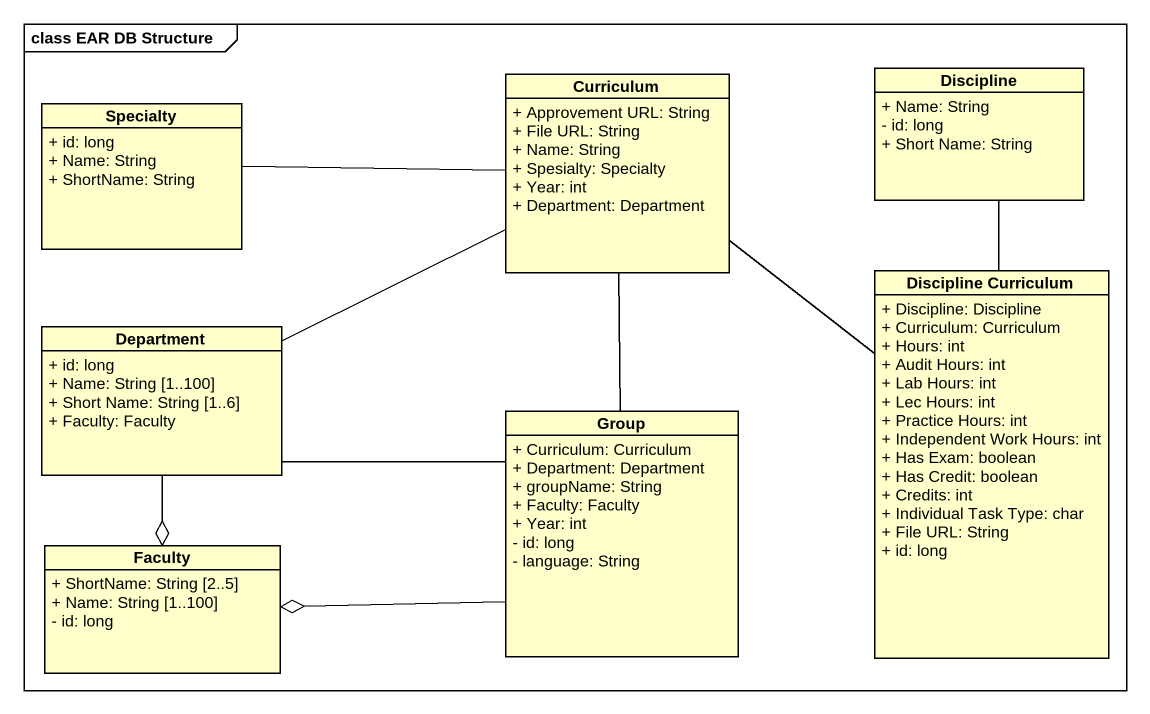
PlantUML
@startuml
mainframe class EAR DB Structure
hide circle
hide empty members
skinparam classAttributeIconSize 0
class Specialty {
  + id: long
  + Name: String
  + ShortName: String
}
class Curriculum {
  + Approvement URL: String
  + File URL: String
  + Name: String
  + Spesialty: Specialty
  + Year: int
  + Department: Department
}
class Discipline {
  + Name: String
  - id: long
  + Short Name: String
}
class "Discipline Curriculum" as Discipline_Curriculum {
  + Discipline: Discipline
  + Curriculum: Curriculum
  + Hours: int
  + Audit Hours: int
  + Lab Hours: int
  + Lec Hours: int
  + Practice Hours: int
  + Independent Work Hours: int
  + Has Exam: boolean
  + Has Credit: boolean
  + Credits: int
  + Individual Task Type: char
  + File URL: String
  + id: long
}
class Department {
  + id: long
  + Name: String [1..100]
  + Short Name: String [1..6]
  + Faculty: Faculty
}
class "Group" as Group_ {
  + Curriculum: Curriculum
  + Department: Department
  + groupName: String
  + Faculty: Faculty
  + Year: int
  - id: long
  - language: String
}
class Faculty {
  + ShortName: String [2..5]
  + Name: String [1..100]
  - id: long
}
Specialty -right- Curriculum
Curriculum -- Group_
Discipline_Curriculum -up- Curriculum
Discipline_Curriculum -up- Discipline
Department -right- Curriculum
Department -right- Group_
Department --o Faculty
Group_ -left-o Faculty
@enduml
